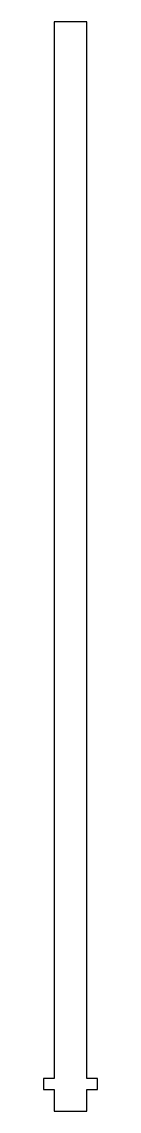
# Model space of a CAD drawing. Extents: x -51 to -36, y -3 to 297.
import ezdxf

# ---------------------------------------------------------------- set-up
doc = ezdxf.new("R2010")
doc.units = 0
doc.layers.get('0').update_dxf_attribs({"linetype": 'continuous'})

# ---------------------------------------------------------------- blocks, each defined once
blk = doc.blocks.new('BODY003')
at = {"color": 0}
for p, q in [((-39, 297.03), (-48, 297.03)), ((-48, 297.03), (-48, 6.03)), ((-39, 6.03), (-39, 297.03)), ((-48, 6.03), (-51, 6.03)), ((-51, 6.03), (-51, 3.03)), ((-36, 6.03), (-39, 6.03)), ((-36, 3.03), (-36, 6.03)), ((-51, 3.03), (-48, 3.03)), ((-48, 3.03), (-48, -2.97)), ((-39, -2.97), (-39, 3.03)), ((-39, 3.03), (-36, 3.03)), ((-48, -2.97), (-39, -2.97))]:
    blk.add_line(p, q, dxfattribs=at)

msp = doc.modelspace()

# ---------------------------------------------------------------- block references
at = {"color": 0}
msp.add_blockref('BODY003', (0, 0), dxfattribs=at)

doc.saveas('drawing.dxf')
